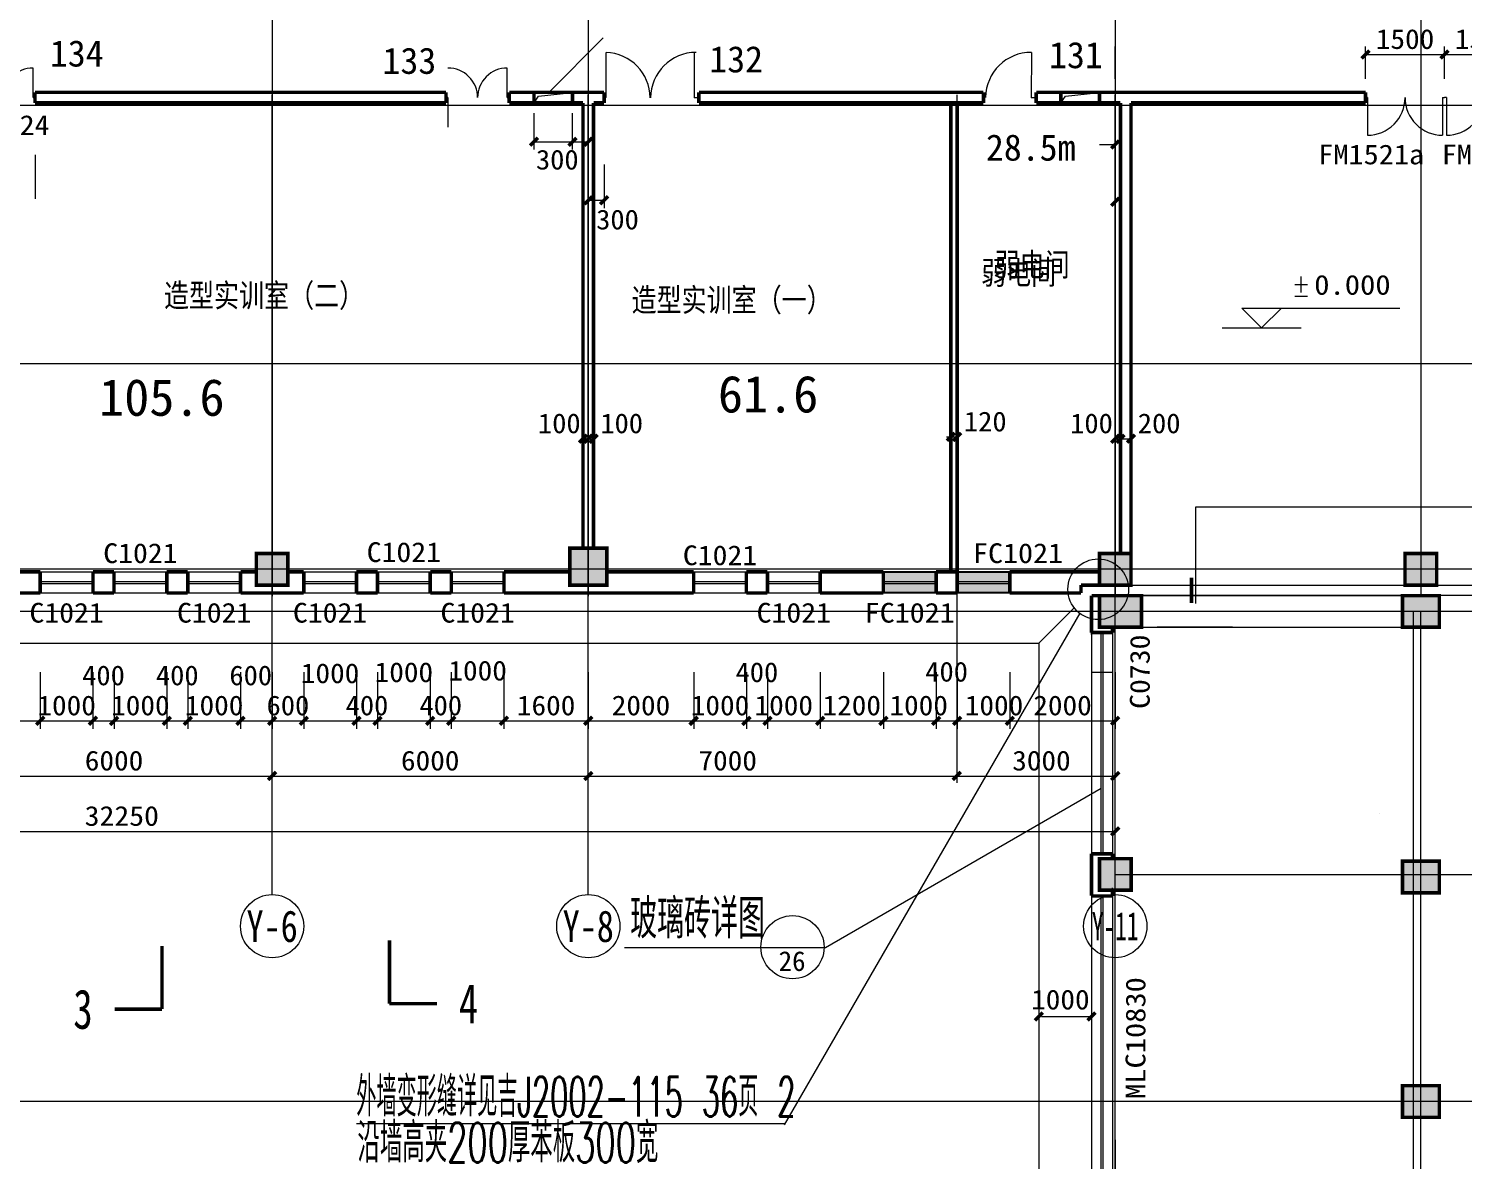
# Model space of a CAD drawing. Extents: x -307567 to 704339, y -10277 to 165507.
# Drawn here: x -245587 to -218361, y 84464 to 105939 of the extents above; entities that cross this region are included whole.
import ezdxf
from ezdxf.enums import TextEntityAlignment as Align

# ---------------------------------------------------------------- set-up
doc = ezdxf.new("R2010")
doc.units = 0
doc.header["$MEASUREMENT"] = 0
doc.layers.add('ziti', color=32, linetype='CONTINUOUS', lineweight=0)
doc.layers.add('我的', color=255, linetype='CONTINUOUS', lineweight=0)
doc.layers.add('中文', color=4, linetype='CONTINUOUS')
doc.styles.add('HZ', font='txt', dxfattribs={"width": 0.7, "height": 5, "bigfont": 'STF:宋体'})
doc.styles.get("Standard").update_dxf_attribs({"font": 'txt', "height": 3})

msp = doc.modelspace()

# ---------------------------------------------------------------- hatches: boundary and pattern name
at = {"layer": '中文'}
h = msp.add_hatch(color=0, dxfattribs=at)
h.paths.add_polyline_path([(-228367.28588, 95630.18661), (-229367.27935, 95630.18661), (-229367.27935, 95448.93141), (-228367.28588, 95448.93141)])
h.paths.add_polyline_path([(-228367.28588, 95448.93141), (-229367.27935, 95448.93141), (-229367.27935, 95411.4316), (-228367.28588, 95411.4316)])
h.paths.add_polyline_path([(-228367.28588, 95411.4316), (-229367.27935, 95411.4316), (-229367.27935, 95230.19471), (-228367.28588, 95230.19471)])
h = msp.add_hatch(color=0, dxfattribs=at)
h.paths.add_polyline_path([(-226967.29135, 95630.18661), (-227967.2894, 95630.18661), (-227967.2894, 95448.93141), (-226967.29135, 95448.93141)])
h.paths.add_polyline_path([(-226967.29135, 95448.93141), (-227967.2894, 95448.93141), (-227967.2894, 95411.4316), (-226967.29135, 95411.4316)])
h.paths.add_polyline_path([(-226967.29135, 95411.4316), (-227967.2894, 95411.4316), (-227967.2894, 95230.19471), (-226967.29135, 95230.19471)])

# ---------------------------------------------------------------- linework, layer by layer
at = {"layer": '中文', "color": 0}
for points in [[(-229367.27935, 95630.18661), (-228367.28588, 95630.18661), (-228367.28588, 95230.19471), (-229367.27935, 95230.19471)], [(-227967.2894, 95630.18661), (-226967.29135, 95630.18661), (-226967.29135, 95230.19471), (-227967.2894, 95230.19471)]]:
    msp.add_lwpolyline(points, close=True, dxfattribs=at)
at = {"layer": '我的', "color": 0}
for p, q in [((-240967.22288, 148240.4918), (-240967.22288, 95170.08149)), ((-234967.25288, 148240.4918), (-234967.25288, 95170.08149)), ((-224967.3044, 148240.4918), (-224967.3044, 95170.08149)), ((-219167.33493, 148240.4918), (-219167.33493, 95170.08149)), ((-235717.24913, 104730.14416), (-234684.88277, 105762.5151)), ((-234629.75456, 104630.15077), (-234629.75456, 105489.01183)), ((-232957.91844, 105489.01183), (-232957.91844, 104626.51614)), ((-226557.12728, 105489.36849), (-226563.97598, 104626.89999)), ((-224967.3044, 104985.28205), (-224967.3044, 105599.59782)), ((-220217.32968, 104985.28205), (-220217.32968, 105599.59782)), ((-220217.32968, 105449.59857), (-218717.33718, 105449.59857)), ((-218717.33718, 104985.28205), (-218717.33718, 105599.59782)), ((-218717.33718, 104985.28205), (-218717.33718, 105599.59782)), ((-218717.33718, 105449.59857), (-217217.3401, 105449.59857)), ((-245504.70477, 104630.15077), (-245504.70477, 105192.64795)), ((-236504.74519, 104630.15077), (-236504.74519, 105192.64795)), ((-245504.70477, 104630.15077), (-245467.20495, 104630.15077)), ((-240967.22288, 91629.40705), (-240967.22288, 104684.99058)), ((-237629.73956, 104630.15077), (-237667.23938, 104630.15077)), ((-237629.73956, 104630.15077), (-237629.73956, 104067.65358)), ((-236504.74519, 104630.15077), (-236467.24538, 104630.15077)), ((-235997.24803, 104530.14821), (-235908.89551, 104655.39173)), ((-235908.89551, 104655.39173), (-235267.25138, 104730.14416)), ((-235908.89551, 104655.39173), (-235908.89551, 104655.39173)), ((-234967.25288, 91629.40705), (-234967.25288, 104684.99058)), ((-234629.75456, 104630.15077), (-234667.25438, 104630.15077)), ((-232957.91844, 104630.15077), (-232861.26212, 104630.15077)), ((-232904.76319, 104630.15077), (-232867.26338, 104630.15077)), ((-227967.2894, 91629.40705), (-227967.2894, 104684.99058)), ((-226563.94864, 104630.15077), (-226467.2969, 104630.15077)), ((-225997.29956, 104530.14821), (-225908.61287, 104657.36926)), ((-225908.61287, 104657.36926), (-225267.3029, 104730.14416)), ((-224967.3044, 91629.40705), (-224967.3044, 104684.99058)), ((-220179.82986, 104630.15077), (-220217.32968, 104630.15077)), ((-220179.82986, 104630.15077), (-220179.82986, 103917.65433)), ((-218754.83699, 104630.15077), (-218717.33718, 104630.15077)), ((-218754.83699, 104630.15077), (-218754.83699, 103917.65433)), ((-218679.83736, 104630.15077), (-218717.33718, 104630.15077)), ((-218679.83736, 104630.15077), (-218679.83736, 103917.65433)), ((-189560.05651, 104480.15152), (-263450.38835, 104480.14236)), ((-235997.24803, 103643.66583), (-235997.24803, 104335.95668)), ((-235267.25138, 103643.66583), (-235267.25138, 104335.95668)), ((-234967.25288, 103643.66583), (-234967.25288, 104335.95668)), ((-224967.3044, 103590.80355), (-224967.3044, 104332.13895)), ((-235997.24803, 103793.66508), (-235267.25138, 103793.66508)), ((-235267.25138, 103793.66508), (-234967.25288, 103793.66508)), ((-225267.3029, 103740.8028), (-224967.3044, 103740.8028)), ((-245467.20495, 103542.77522), (-245467.20495, 102711.53548)), ((-234967.25288, 103364.48632), (-234967.25288, 102533.24658)), ((-234667.25438, 103364.48632), (-234667.25438, 102533.24658)), ((-224967.3044, 103335.81214), (-224967.3044, 102504.5724)), ((-234967.25288, 102683.24583), (-234667.25438, 102683.24583)), ((-221559.34872, 101085.3107), (-221319.34901, 101085.3107)), ((-221439.34658, 100935.31145), (-221439.34658, 101235.30995)), ((-221559.34872, 100860.31183), (-221319.34901, 100860.31183)), ((-222189.34283, 100260.31483), (-222564.34095, 100635.31295)), ((-222564.34095, 100635.31295), (-219564.35595, 100635.31295)), ((-221814.3447, 100635.31295), (-222189.34283, 100260.31483)), ((-222939.33908, 100260.31483), (-221439.34658, 100260.31483)), ((-240967.22288, 92806.87919), (-240967.22288, 99710.47932)), ((-234967.25288, 92806.87919), (-234967.25288, 99710.47932)), ((-224967.3044, 92806.87919), (-224967.3044, 99710.47932)), ((-189560.05651, 99580.17296), (-263450.38835, 99580.16381)), ((-189560.05651, 99580.17296), (-263450.38835, 99580.16381)), ((-224967.3044, 13462.38227), (-224967.3044, 99323.43291)), ((-227967.2894, 98592.49785), (-227967.2894, 97691.62345)), ((-235067.25085, 98307.20264), (-235067.25085, 97497.82559)), ((-234967.25288, 98307.20264), (-234967.25288, 97497.82559)), ((-234867.2549, 98307.20264), (-234867.2549, 97497.82559)), ((-224967.3044, 98307.20264), (-224967.3044, 97645.49941)), ((-224867.30185, 98307.20264), (-224867.30185, 97645.49941)), ((-224667.3059, 98307.20264), (-224667.3059, 97645.49941)), ((-235067.25085, 98157.20339), (-234967.25288, 98157.20339)), ((-234967.25288, 98157.20339), (-234867.2549, 98157.20339)), ((-228167.28535, 98192.12143), (-227967.2894, 98192.12143)), ((-228087.28697, 98169.1235), (-228087.28697, 96931.40081)), ((-227967.2894, 98169.1235), (-227967.2894, 96931.40081)), ((-224967.3044, 98157.20339), (-224867.30185, 98157.20339)), ((-224867.30185, 98157.20339), (-224667.3059, 98157.20339)), ((-223436.69224, 95032.74392), (-223436.69224, 96863.73452)), ((-223436.69224, 96863.73452), (-216510.95935, 96863.73452)), ((-189560.05651, 95680.19246), (-263450.38835, 95680.17415)), ((-189560.05651, 95680.19246), (-263450.38835, 95680.17415)), ((-245367.2024, 95630.18661), (-244367.20435, 95630.18661)), ((-243967.20788, 95630.18661), (-242967.2144, 95630.18661)), ((-242567.21335, 95630.18661), (-241567.21988, 95630.18661)), ((-240367.22588, 95630.18661), (-239367.2324, 95630.18661)), ((-238967.23135, 95630.18661), (-237967.23788, 95630.18661)), ((-237567.2414, 95630.18661), (-236567.24335, 95630.18661)), ((-232967.26135, 95630.18661), (-231967.26788, 95630.18661)), ((-231567.2714, 95630.18661), (-230567.27335, 95630.18661)), ((-229367.27935, 95630.18661), (-228367.28588, 95630.18661)), ((-227967.2894, 95630.18661), (-226967.29135, 95630.18661)), ((-245367.2024, 95448.93141), (-244367.20435, 95448.93141)), ((-245367.2024, 95411.4316), (-244367.20435, 95411.4316)), ((-243967.20788, 95448.93141), (-242967.2144, 95448.93141)), ((-243967.20788, 95411.4316), (-242967.2144, 95411.4316)), ((-242567.21335, 95448.93141), (-241567.21988, 95448.93141)), ((-242567.21335, 95411.4316), (-241567.21988, 95411.4316)), ((-240367.22588, 95448.93141), (-239367.2324, 95448.93141)), ((-240367.22588, 95411.4316), (-239367.2324, 95411.4316)), ((-238967.23135, 95448.93141), (-237967.23788, 95448.93141)), ((-238967.23135, 95411.4316), (-237967.23788, 95411.4316)), ((-237567.2414, 95448.93141), (-236567.24335, 95448.93141)), ((-237567.2414, 95411.4316), (-236567.24335, 95411.4316)), ((-232967.26135, 95448.93141), (-231967.26788, 95448.93141)), ((-232967.26135, 95411.4316), (-231967.26788, 95411.4316)), ((-231567.2714, 95448.93141), (-230567.27335, 95448.93141)), ((-231567.2714, 95411.4316), (-230567.27335, 95411.4316)), ((-229367.27935, 95448.93141), (-228367.28588, 95448.93141)), ((-229367.27935, 95411.4316), (-228367.28588, 95411.4316)), ((-227967.2894, 95448.93141), (-226967.29135, 95448.93141)), ((-227967.2894, 95411.4316), (-226967.29135, 95411.4316)), ((-224673.3804, 95378.27137), (-219523.4092, 95378.27137)), ((-224667.3059, 95380.19396), (-206717.3926, 95380.19396)), ((-245367.2024, 95230.19471), (-244367.20435, 95230.19471)), ((-243967.20788, 95230.19471), (-242967.2144, 95230.19471)), ((-242567.21335, 95230.19471), (-241567.21988, 95230.19471)), ((-240367.22588, 95230.19471), (-239367.2324, 95230.19471)), ((-238967.23135, 95230.19471), (-237967.23788, 95230.19471)), ((-237567.2414, 95230.19471), (-236567.24335, 95230.19471)), ((-232967.26135, 95230.19471), (-231967.26788, 95230.19471)), ((-231567.2714, 95230.19471), (-230567.27335, 95230.19471)), ((-229367.27935, 95230.19471), (-228367.28588, 95230.19471)), ((-227967.2894, 95230.19471), (-226967.29135, 95230.19471)), ((-206867.39185, 95180.18886), (-224867.30185, 95180.18886)), ((-224667.3059, 95181.03114), (-219517.33013, 95181.03114)), ((-189560.05651, 94880.19036), (-263450.38835, 94880.1812)), ((-189560.05651, 94880.19036), (-263450.38835, 94880.1812)), ((-225641.71509, 94844.79625), (-231247.18633, 85135.83753)), ((-226417.29563, 94280.19336), (-225746.8583, 94950.63068)), ((-222741.42137, 94880.19036), (-224170.08091, 94880.19036)), ((-219314.9172, 94880.19036), (-219314.9172, 68630.32161)), ((-219167.33493, 13462.38227), (-219167.33493, 94880.19036)), ((-225418.63424, 94480.19846), (-225418.63424, 78628.32002)), ((-225417.30215, 94442.69865), (-225417.30215, 94480.19846)), ((-225234.21591, 90280.21946), (-225234.21591, 94480.19846)), ((-225196.7161, 90280.21946), (-225196.7161, 94480.19846)), ((-225018.63776, 94603.24472), (-225018.63776, 90188.73127)), ((-224667.3059, 94580.19186), (-219517.33013, 94580.19186)), ((-222741.42137, 94580.19186), (-224170.08091, 94580.19186)), ((-258167.13993, 94280.19336), (-226417.29563, 94280.19336)), ((-226417.29563, 94280.19336), (-226417.29563, 78980.26986)), ((-245367.2024, 93727.53804), (-245367.2024, 92654.17)), ((-244367.20435, 93727.53804), (-244367.20435, 92654.17)), ((-243967.20788, 93727.53804), (-243967.20788, 92654.17)), ((-242967.2144, 93727.53804), (-242967.2144, 92654.17)), ((-242567.21335, 93727.53804), (-242567.21335, 92654.17)), ((-241567.21988, 93727.53804), (-241567.21988, 92654.17)), ((-240967.22288, 93727.53804), (-240967.22288, 92654.17)), ((-240367.22588, 93727.53804), (-240367.22588, 92654.17)), ((-239367.2324, 93727.53804), (-239367.2324, 92654.17)), ((-238967.23135, 93727.53804), (-238967.23135, 92654.17)), ((-237967.23788, 93727.53804), (-237967.23788, 92654.17)), ((-237567.2414, 93727.53804), (-237567.2414, 92654.17)), ((-236567.24335, 93727.53804), (-236567.24335, 92654.17)), ((-234967.25288, 93727.53804), (-234967.25288, 92654.17)), ((-234967.25288, 93727.53804), (-234967.25288, 92654.17)), ((-232967.26135, 93727.53804), (-232967.26135, 92654.17)), ((-232967.26135, 93727.53804), (-232967.26135, 92654.17)), ((-231967.26788, 93727.53804), (-231967.26788, 92654.17)), ((-231967.26788, 93727.53804), (-231967.26788, 92654.17)), ((-231567.2714, 93727.53804), (-231567.2714, 92654.17)), ((-231567.2714, 93727.53804), (-231567.2714, 92654.17)), ((-230567.27335, 93727.53804), (-230567.27335, 92654.17)), ((-230567.27335, 93727.53804), (-230567.27335, 92654.17)), ((-229367.27935, 93727.53804), (-229367.27935, 92654.17)), ((-229367.27935, 93727.53804), (-229367.27935, 92654.17)), ((-228367.28588, 93727.53804), (-228367.28588, 92654.17)), ((-228367.28588, 93727.53804), (-228367.28588, 92654.17)), ((-227967.2894, 93727.53804), (-227967.2894, 92654.17)), ((-227967.2894, 93727.53804), (-227967.2894, 92654.17)), ((-226967.29135, 93727.53804), (-226967.29135, 92654.17)), ((-226967.29135, 93727.53804), (-226967.29135, 92654.17)), ((-225417.30215, 93730.31208), (-225017.3011, 93730.31208)), ((-224967.3044, 93727.53804), (-224967.3044, 92654.17)), ((-224967.3044, 93727.53804), (-224967.3044, 92654.17)), ((-246967.19745, 92804.16925), (-245367.2024, 92804.16925)), ((-245367.2024, 92804.16925), (-244367.20435, 92804.16925)), ((-244367.20435, 92804.16925), (-243967.20788, 92804.16925)), ((-243967.20788, 92804.16925), (-242967.2144, 92804.16925)), ((-242967.2144, 92804.16925), (-242567.21335, 92804.16925)), ((-242567.21335, 92804.16925), (-241567.21988, 92804.16925)), ((-241567.21988, 92804.16925), (-240967.22288, 92804.16925)), ((-240967.22288, 89506.89112), (-240967.22288, 92806.87919)), ((-240967.22288, 92804.16925), (-240367.22588, 92804.16925)), ((-240367.22588, 92804.16925), (-239367.2324, 92804.16925)), ((-239367.2324, 92804.16925), (-238967.23135, 92804.16925)), ((-238967.23135, 92804.16925), (-237967.23788, 92804.16925)), ((-237967.23788, 92804.16925), (-237567.2414, 92804.16925)), ((-237567.2414, 92804.16925), (-236567.24335, 92804.16925)), ((-236567.24335, 92804.16925), (-234967.25288, 92804.16925)), ((-234967.25288, 89506.89112), (-234967.25288, 92806.87919)), ((-234967.25288, 92804.16925), (-232967.26135, 92804.16925)), ((-234967.25288, 92804.16925), (-232967.26135, 92804.16925)), ((-232967.26135, 92804.16925), (-231967.26788, 92804.16925)), ((-232967.26135, 92804.16925), (-231967.26788, 92804.16925)), ((-231967.26788, 92804.16925), (-231567.2714, 92804.16925)), ((-231967.26788, 92804.16925), (-231567.2714, 92804.16925)), ((-231567.2714, 92804.16925), (-230567.27335, 92804.16925)), ((-231567.2714, 92804.16925), (-230567.27335, 92804.16925)), ((-230567.27335, 92804.16925), (-229367.27935, 92804.16925)), ((-230567.27335, 92804.16925), (-229367.27935, 92804.16925)), ((-229367.27935, 92804.16925), (-228367.28588, 92804.16925)), ((-229367.27935, 92804.16925), (-228367.28588, 92804.16925)), ((-228367.28588, 92804.16925), (-227967.2894, 92804.16925)), ((-228367.28588, 92804.16925), (-227967.2894, 92804.16925)), ((-227967.2894, 92804.16925), (-226967.29135, 92804.16925)), ((-227967.2894, 92804.16925), (-226967.29135, 92804.16925)), ((-226967.29135, 92804.16925), (-224967.3044, 92804.16925)), ((-226967.29135, 92804.16925), (-224967.3044, 92804.16925)), ((-224967.3044, 89506.89112), (-224967.3044, 92806.87919)), ((-246967.19745, 91756.88444), (-240967.22288, 91756.88444)), ((-240967.22288, 91756.88444), (-234967.25288, 91756.88444)), ((-234967.25288, 91756.88444), (-224967.3044, 91756.88444)), ((-225234.21591, 91517.10903), (-230463.24708, 88498.12693)), ((-224967.3044, 88329.42813), (-224967.3044, 91629.40705)), ((-219952.29957, 91054.42214), (-219952.29957, 91054.42214)), ((-257217.14315, 90706.88969), (-224967.3044, 90706.88969)), ((-189560.05651, 89880.20926), (-224967.3044, 89880.20926)), ((-189560.05651, 89880.20926), (-224967.3044, 89880.20926)), ((-225018.63776, 89504.68471), (-225018.63776, 89632.28569)), ((-225018.63776, 89588.73427), (-225018.63776, 78628.32002)), ((-225235.54799, 78628.32002), (-225235.54799, 89480.21736)), ((-225217.30163, 89442.71755), (-225217.30163, 89480.21736)), ((-225198.04818, 78628.32002), (-225198.04818, 89480.21736)), ((-230463.24708, 88498.12693), (-234278.23044, 88498.12693)), ((-226417.29563, 87344.46296), (-226417.29563, 86454.52906)), ((-226367.29435, 87194.46371), (-225417.30215, 87194.46371)), ((-225417.30215, 87344.46296), (-225417.30215, 86454.52906)), ((-189560.05651, 85580.23686), (-263450.38835, 85580.24144)), ((-189560.05651, 85580.23686), (-263450.38835, 85580.24144)), ((-238571.7072, 85156.44137), (-239367.69932, 85156.44137)), ((-231235.28911, 85156.44137), (-238571.7072, 85156.44137)), ((-224967.3044, 84849.68631), (-224967.3044, 81549.70281))]:
    msp.add_line(p, q, dxfattribs=at)
at = {"layer": '我的', "color": 0, "const_width": 67.49966}
for points in [[(-220292.3293, 105374.59895), (-220142.33005, 105524.5982)], [(-218792.3368, 105374.59895), (-218642.33755, 105524.5982)], [(-218792.3368, 105374.59895), (-218642.33755, 105524.5982)], [(-240967.22288, 104730.14416), (-245467.20495, 104730.14416)], [(-245467.20495, 104530.14821), (-245467.20495, 104730.14416)], [(-240967.22288, 104530.14821), (-245467.20495, 104530.14821)], [(-240967.22288, 104730.14416), (-237667.23938, 104730.14416)], [(-240967.22288, 104530.14821), (-237667.23938, 104530.14821)], [(-237667.23938, 104530.14821), (-237667.23938, 104730.14416)], [(-234967.25288, 104730.14416), (-236467.24538, 104730.14416)], [(-236467.24538, 104530.14821), (-236467.24538, 104730.14416)], [(-235067.25085, 104530.14821), (-236467.24538, 104530.14821)], [(-235997.24803, 104730.14416), (-235997.24803, 104530.14821)], [(-235267.25138, 104730.14416), (-235267.25138, 104530.14821)], [(-235067.25085, 99580.17296), (-235067.25085, 104530.14821)], [(-234967.25288, 104730.14416), (-234667.25438, 104730.14416)], [(-234867.2549, 99580.17296), (-234867.2549, 104530.14821)], [(-234867.2549, 104530.14821), (-234667.25438, 104530.14821)], [(-234667.25438, 104530.14821), (-234667.25438, 104730.14416)], [(-232867.26338, 104730.14416), (-227467.29038, 104730.14416)], [(-232867.26338, 104530.14821), (-232867.26338, 104730.14416)], [(-232867.26338, 104530.14821), (-229967.27635, 104530.14821)], [(-229967.27635, 104530.14821), (-227967.2894, 104530.14821)], [(-228167.28535, 104530.14821), (-227467.29038, 104530.14821)], [(-228087.28697, 99580.17296), (-228087.28697, 104530.14821)], [(-227967.2894, 99580.17296), (-227967.2894, 104530.14821)], [(-227467.29038, 104530.14821), (-227467.29038, 104730.14416)], [(-224967.3044, 104730.14416), (-226467.2969, 104730.14416)], [(-226467.2969, 104530.14821), (-226467.2969, 104730.14416)], [(-224867.30185, 104530.14821), (-226467.2969, 104530.14821)], [(-225997.29956, 104730.14416), (-225997.29956, 104730.14416)], [(-225997.29956, 104730.14416), (-225997.29956, 104530.14821)], [(-225267.3029, 104730.14416), (-225267.3029, 104730.14416)], [(-225267.3029, 104730.14416), (-225267.3029, 104530.14821)], [(-224967.3044, 104730.14416), (-220217.32968, 104730.14416)], [(-224867.30185, 99580.17296), (-224867.30185, 104530.14821)], [(-224667.3059, 99580.17296), (-224667.3059, 104530.14821)], [(-224667.3059, 104530.14821), (-220217.32968, 104530.14821)], [(-220217.32968, 104530.14821), (-220217.32968, 104730.14416)], [(-236072.24766, 103718.66545), (-235922.24841, 103868.6647)], [(-235342.251, 103718.66545), (-235192.25175, 103868.6647)], [(-235042.2525, 103718.66545), (-234892.25325, 103868.6647)], [(-225042.30403, 103665.80317), (-224892.30478, 103815.80242)], [(-235042.2525, 102608.2462), (-234892.25325, 102758.24545)], [(-234742.254, 102608.2462), (-234592.25475, 102758.24545)], [(-225042.30403, 102579.57203), (-224892.30478, 102729.57128)], [(-235067.25085, 96080.18436), (-235067.25085, 99580.17296)], [(-234867.2549, 96080.18436), (-234867.2549, 99580.17296)], [(-228087.28697, 95630.18661), (-228087.28697, 99580.17296)], [(-227967.2894, 95630.18661), (-227967.2894, 99580.17296)], [(-224867.30185, 95980.19096), (-224867.30185, 99580.17296)], [(-224667.3059, 95980.19096), (-224667.3059, 99580.17296)], [(-228162.2866, 98117.12181), (-228012.28735, 98267.12106)], [(-228042.28903, 98117.12181), (-227892.28978, 98267.12106)], [(-235142.25048, 98082.20377), (-234992.25123, 98232.20302)], [(-235042.2525, 98082.20377), (-234892.25325, 98232.20302)], [(-234942.25453, 98082.20377), (-234792.25528, 98232.20302)], [(-225042.30403, 98082.20377), (-224892.30478, 98232.20302)], [(-224942.30147, 98082.20377), (-224792.30222, 98232.20302)], [(-224742.30553, 98082.20377), (-224592.30628, 98232.20302)], [(-235317.25265, 96080.18436), (-235317.25265, 95380.19396), (-234617.2531, 95380.19396), (-234617.2531, 96080.18436), (-235317.25265, 96080.18436), (-235317.25265, 95380.19396)], [(-241267.22138, 95980.19096), (-241267.22138, 95380.19396), (-240667.22438, 95380.19396), (-240667.22438, 95980.19096), (-241267.22138, 95980.19096), (-241267.22138, 95380.19396)], [(-225267.3029, 95980.19096), (-225267.3029, 95380.19396), (-224667.3059, 95380.19396), (-224667.3059, 95980.19096), (-225267.3029, 95980.19096), (-225267.3029, 95380.19396)], [(-219467.33343, 95980.19096), (-219467.33343, 95380.19396), (-218867.33643, 95380.19396), (-218867.33643, 95980.19096), (-219467.33343, 95980.19096), (-219467.33343, 95380.19396)], [(-246667.19895, 95630.18661), (-245367.2024, 95630.18661)], [(-245367.2024, 95230.19471), (-245367.2024, 95630.18661)], [(-244367.20435, 95630.18661), (-243967.20788, 95630.18661)], [(-244367.20435, 95230.19471), (-244367.20435, 95630.18661)], [(-243967.20788, 95230.19471), (-243967.20788, 95630.18661)], [(-242967.2144, 95630.18661), (-242567.21335, 95630.18661)], [(-242967.2144, 95230.19471), (-242967.2144, 95630.18661)], [(-242567.21335, 95230.19471), (-242567.21335, 95630.18661)], [(-241267.22138, 95630.18661), (-241567.21988, 95630.18661)], [(-241567.21988, 95230.19471), (-241567.21988, 95630.18661)], [(-240667.22438, 95630.18661), (-240367.22588, 95630.18661)], [(-240367.22588, 95230.19471), (-240367.22588, 95630.18661)], [(-239367.2324, 95630.18661), (-238967.23135, 95630.18661)], [(-239367.2324, 95230.19471), (-239367.2324, 95630.18661)], [(-238967.23135, 95230.19471), (-238967.23135, 95630.18661)], [(-237967.23788, 95630.18661), (-237567.2414, 95630.18661)], [(-237967.23788, 95230.19471), (-237967.23788, 95630.18661)], [(-237567.2414, 95230.19471), (-237567.2414, 95630.18661)], [(-235317.25265, 95630.18661), (-236567.24335, 95630.18661)], [(-236567.24335, 95230.19471), (-236567.24335, 95630.18661)], [(-234617.2531, 95630.18661), (-232967.26135, 95630.18661)], [(-232967.26135, 95230.19471), (-232967.26135, 95630.18661)], [(-231967.26788, 95630.18661), (-231567.2714, 95630.18661)], [(-231967.26788, 95230.19471), (-231967.26788, 95630.18661)], [(-231567.2714, 95230.19471), (-231567.2714, 95630.18661)], [(-230567.27335, 95230.19471), (-230567.27335, 95630.18661)], [(-230567.27335, 95630.18661), (-229967.27635, 95630.18661)], [(-229967.27635, 95630.18661), (-229367.27935, 95630.18661)], [(-229367.27935, 95230.19471), (-229367.27935, 95630.18661)], [(-228367.28588, 95230.19471), (-228367.28588, 95630.18661)], [(-228367.28588, 95630.18661), (-227967.2894, 95630.18661)], [(-227967.2894, 95230.19471), (-227967.2894, 95630.18661)], [(-225267.3029, 95630.18661), (-226967.29135, 95630.18661)], [(-226967.29135, 95230.19471), (-226967.29135, 95630.18661)], [(-224667.3059, 95380.19396), (-225617.2981, 95378.54602)], [(-225617.2981, 95378.52771), (-225617.2981, 95230.19471)], [(-223520.45342, 95523.3451), (-223520.45342, 95038.34692)], [(-246967.19745, 95230.19471), (-245367.2024, 95230.19471)], [(-244367.20435, 95230.19471), (-243967.20788, 95230.19471)], [(-242967.2144, 95230.19471), (-242567.21335, 95230.19471)], [(-240967.22288, 95230.19471), (-241567.21988, 95230.19471)], [(-240967.22288, 95230.19471), (-240367.22588, 95230.19471)], [(-239367.2324, 95230.19471), (-238967.23135, 95230.19471)], [(-237967.23788, 95230.19471), (-237567.2414, 95230.19471)], [(-234967.25288, 95230.19471), (-236567.24335, 95230.19471)], [(-234967.25288, 95230.19471), (-232967.26135, 95230.19471)], [(-231967.26788, 95230.19471), (-231567.2714, 95230.19471)], [(-230567.27335, 95230.19471), (-229367.27935, 95230.19471)], [(-228367.28588, 95230.19471), (-227967.2894, 95230.19471)], [(-225617.2981, 95230.19471), (-226967.29135, 95230.19471)], [(-224667.3059, 95180.18886), (-225417.30215, 95179.13601)], [(-225417.30215, 95178.8522), (-225417.30215, 94480.19846)], [(-225267.3029, 95180.18886), (-225267.3029, 94580.19186), (-224467.30538, 94580.19186), (-224467.30538, 95180.18886), (-225267.3029, 95180.18886), (-225267.3029, 94580.19186)], [(-219517.33013, 95180.18886), (-219517.33013, 94580.19186), (-218817.33515, 94580.19186), (-218817.33515, 95180.18886), (-219517.33013, 95180.18886), (-219517.33013, 94580.19186)], [(-225018.63776, 94480.19846), (-225417.30215, 94480.19846)], [(-225018.63776, 94480.19846), (-225018.63776, 94603.24472)], [(-245442.20203, 92729.16962), (-245292.20278, 92879.16887)], [(-244442.20398, 92729.16962), (-244292.20473, 92879.16887)], [(-244042.2075, 92729.16962), (-243892.20825, 92879.16887)], [(-243042.21403, 92729.16962), (-242892.21478, 92879.16887)], [(-242642.21298, 92729.16962), (-242492.21373, 92879.16887)], [(-241642.2195, 92729.16962), (-241492.22025, 92879.16887)], [(-241042.2225, 92729.16962), (-240892.22325, 92879.16887)], [(-240442.2255, 92729.16962), (-240292.22625, 92879.16887)], [(-239442.23203, 92729.16962), (-239292.23278, 92879.16887)], [(-239042.23098, 92729.16962), (-238892.23173, 92879.16887)], [(-238042.2375, 92729.16962), (-237892.23825, 92879.16887)], [(-237642.24103, 92729.16962), (-237492.24178, 92879.16887)], [(-236642.24298, 92729.16962), (-236492.24373, 92879.16887)], [(-235042.2525, 92729.16962), (-234892.25325, 92879.16887)], [(-235042.2525, 92729.16962), (-234892.25325, 92879.16887)], [(-233042.26098, 92729.16962), (-232892.26173, 92879.16887)], [(-233042.26098, 92729.16962), (-232892.26173, 92879.16887)], [(-232042.2675, 92729.16962), (-231892.26825, 92879.16887)], [(-232042.2675, 92729.16962), (-231892.26825, 92879.16887)], [(-231642.27103, 92729.16962), (-231492.27178, 92879.16887)], [(-231642.27103, 92729.16962), (-231492.27178, 92879.16887)], [(-230642.27298, 92729.16962), (-230492.27373, 92879.16887)], [(-230642.27298, 92729.16962), (-230492.27373, 92879.16887)], [(-229442.27897, 92729.16962), (-229292.27972, 92879.16887)], [(-229442.27897, 92729.16962), (-229292.27972, 92879.16887)], [(-228442.2855, 92729.16962), (-228292.28625, 92879.16887)], [(-228442.2855, 92729.16962), (-228292.28625, 92879.16887)], [(-228042.28903, 92729.16962), (-227892.28978, 92879.16887)], [(-228042.28903, 92729.16962), (-227892.28978, 92879.16887)], [(-227042.29097, 92729.16962), (-226892.29172, 92879.16887)], [(-227042.29097, 92729.16962), (-226892.29172, 92879.16887)], [(-225042.30403, 92729.16962), (-224892.30478, 92879.16887)], [(-225042.30403, 92729.16962), (-224892.30478, 92879.16887)], [(-241042.2225, 91681.88482), (-240892.22325, 91831.88407)], [(-235042.2525, 91681.88482), (-234892.25325, 91831.88407)], [(-228049.2882, 91681.88482), (-227899.28895, 91831.88407)], [(-225042.30403, 91681.88482), (-224892.30478, 91831.88407)], [(-225042.30403, 90631.89007), (-224892.30478, 90781.88932)], [(-225417.30215, 89880.20926), (-225418.63424, 90280.21946)], [(-225018.63776, 90280.21946), (-225418.63424, 90280.21946)], [(-225266.08068, 90188.73127), (-225266.08068, 89588.73427), (-224666.08826, 89588.73427), (-224666.08826, 90188.73127), (-225266.08068, 90188.73127), (-225266.08068, 89588.73427)], [(-225018.63776, 90280.21946), (-225018.63776, 90188.73127)], [(-219517.33013, 90139.22896), (-219517.33013, 89539.21822), (-218817.33515, 89539.21822), (-218817.33515, 90139.22896), (-219517.33013, 90139.22896), (-219517.33013, 89539.21822)], [(-225417.30215, 89880.20926), (-225417.30215, 89487.21653)], [(-225018.63776, 89588.73427), (-225018.63776, 89480.21736)], [(-225018.63776, 89480.21736), (-225418.63424, 89480.21736)], [(-243056.33139, 87333.33936), (-243056.33139, 88533.33336)], [(-238739.89331, 87436.07933), (-238739.89331, 88636.07333)], [(-238739.89331, 87436.07933), (-237839.89781, 87436.07933)], [(-243056.33139, 87333.33936), (-243956.32689, 87333.33936)], [(-226492.29525, 87119.46409), (-226342.296, 87269.46334)], [(-225492.30178, 87119.46409), (-225342.30253, 87269.46334)], [(-219517.33013, 85880.23536), (-219517.33013, 85280.23836), (-218817.33515, 85280.23836), (-218817.33515, 85880.23536), (-219517.33013, 85880.23536), (-219517.33013, 85280.23836)]]:
    msp.add_lwpolyline(points, dxfattribs=at)
at = {"layer": '我的', "color": 0}
for centre, radius in [((-225289.30291, 95300.08572), 575.73382), ((-240967.22288, 88906.89412), 599.997), ((-234967.25288, 88906.89412), 599.997), ((-224967.3044, 88906.89412), 599.997), ((-231091.67564, 88507.89556), 599.997)]:
    msp.add_circle(centre, radius, dxfattribs=at)
for centre, radius, start, end in [((-234657.31638, 104626.53445), 862.49605, 0, 88.168978284), ((-232920.90843, 104626.53445), 862.49605, 90.000602838, 179.999994991), ((-226563.96668, 104626.91823), 862.49605, 89.545545824, 179.545029529), ((-245504.70477, 104630.15077), 562.49719, 89.999992487, 179.999994991), ((-237629.73956, 104630.15077), 562.49719, 0, 90.000002504), ((-236504.74519, 104630.15077), 562.49719, 89.999992487, 179.999994991), ((-220179.82986, 104630.15077), 712.49644, 269.999997496, 0), ((-218754.83699, 104630.15077), 712.49644, 180.000005009, 270.000007513), ((-218679.83736, 104630.15077), 712.49644, 269.999997496, 0)]:
    msp.add_arc(centre, radius, start, end, dxfattribs=at)
for points in [[(-241267.22138, 95980.19096), (-240667.22438, 95980.19096), (-241267.22138, 95380.19396), (-240667.22438, 95380.19396)], [(-235317.25265, 96080.18436), (-234617.2531, 96080.18436), (-235317.25265, 95380.19396), (-234617.2531, 95380.19396)], [(-225267.3029, 95980.19096), (-224667.3059, 95980.19096), (-225267.3029, 95380.19396), (-224667.3059, 95380.19396)], [(-219467.33343, 95980.19096), (-218867.33643, 95980.19096), (-219467.33343, 95380.19396), (-218867.33643, 95380.19396)], [(-225267.3029, 95180.18886), (-224467.30538, 95180.18886), (-225267.3029, 94580.19186), (-224467.30538, 94580.19186)], [(-219517.33013, 95180.18886), (-218817.33515, 95180.18886), (-219517.33013, 94580.19186), (-218817.33515, 94580.19186)], [(-225266.08068, 90188.73127), (-224666.08826, 90188.73127), (-225266.08068, 89588.73427), (-224666.08826, 89588.73427)], [(-219517.33013, 90139.21065), (-218817.33515, 90139.21065), (-219517.33013, 89539.21822), (-218817.33515, 89539.21822)], [(-219517.33013, 85880.23536), (-218817.33515, 85880.23536), (-219517.33013, 85280.23836), (-218817.33515, 85280.23836)]]:
    msp.add_solid(points, dxfattribs=at)

# ---------------------------------------------------------------- texts
at = {"layer": 'ziti', "style": 'HZ'}
for s, width, p, p2 in [('玻璃砖详图', 0.479883, (-234172.88582, 88672.89107), (-231613.52361, 88672.89107)), ('外墙变形缝详见吉J2002-115 36页 2', 0.488342, (-239370.18954, 85296.00366), (-231035.85621, 85296.00366)), ('沿墙高夹200厚苯板300宽', 0.486594, (-239347.23738, 84422.73685), (-233637.89093, 84422.73685))]:
    msp.add_text(s, height=749.99625, dxfattribs=dict(at, width=width)).set_placement(p, p2, align=Align.FIT)
at = {"layer": '中文', "attachment_point": 1}
for s, insert, char_height, width in [('{\\fFangSong_GB2312|b1|i0|c134|p49;\\C1;134}', (-245184.63184, 105719.61151), 500, 6011.5625187), ('{\\fFangSong_GB2312|b0|i0|c134|p49;\\C1;131}', (-226223.24273, 105689.11881), 500, 6011.5625187), ('{\\fFangSong_GB2312|b0|i0|c134|p49;\\C1;133}', (-238872.74752, 105581.00004), 500, 6011.5625187), ('{\\fFangSong_GB2312|b0|i0|c134|p49;\\C1;132}', (-232671.15127, 105609.2963), 500, 6011.5625187), ('28.5m', (-227421.19784, 103934.38671), 500, 2170.1606705), ('{\\Ftxt,stf:ￋￎￌ￥|c134;弱电间}', (-227512.23239, 101539.06183), 500, 2216.3364573), ('{\\Ftxt,stf:宋体|c134;\\C0;弱电间}', (-227256.74899, 101692.51811), 500, 6011.5625187), ('{\\Ftxt,stf:宋体|c134;\\C0;造型实训室（二）}', (-243019.99307, 101108.87409), 500, 6011.5625187), ('{\\Ftxt,stf:宋体|c134;\\C0;造型实训室（一）}', (-234146.29748, 101023.61916), 500, 6011.5625187), ('105.6', (-244250.53927, 99292.41385), 700, 2273.0130596), ('61.6', (-232506.64121, 99355.48425), 700, 2462.4282622)]:
    msp.add_mtext(s, dxfattribs=dict(at, insert=insert, char_height=char_height, width=width))
at = {"layer": '我的', "color": 0}
for s, height, width, p, p2 in [('1500', 374.998125, 0.986666, (-220022.32791, 105554.59072), (-218912.33437, 105554.59072)), ('1500', 374.998125, 0.986666, (-218522.33541, 105554.59072), (-217412.34187, 105554.59072)), ('M1224', 374.998125, 0.867692, (-246602.34332, 103922.31176), (-245192.35129, 103922.31176)), ('FM1521a', 374.998125, 0.893333, (-221114.70678, 103365.00817), (-219104.71775, 103365.00817)), ('FM1521a', 374.998125, 0.893333, (-218771.58648, 103365.00817), (-216761.59744, 103365.00817)), ('300', 374.998125, 0.925713, (-235960.74156, 103266.22326), (-235150.74653, 103266.22326)), ('300', 374.998125, 0.925718, (-234818.25612, 102130.06866), (-234008.25651, 102130.06866)), ('   0.000 ', 374.998125, 0.907826, (-222060.34567, 100890.31351), (-219450.35964, 100890.31351)), ('100', 374.998125, 1.079999, (-235922.24841, 98262.19554), (-235112.25337, 98262.19554)), ('100', 374.998125, 1.080005, (-234738.25774, 98262.19554), (-233928.25813, 98262.19554)), ('120', 374.998125, 0.996928, (-227838.29224, 98297.12274), (-227028.29263, 98297.12274)), ('100', 374.998125, 1.080005, (-225822.30196, 98262.19554), (-225012.30235, 98262.19554)), ('200', 374.998125, 0.925718, (-224538.30874, 98262.19554), (-223728.30913, 98262.19554)), ('C1021', 374.998125, 0.980869, (-244172.20716, 95797.69066), (-242762.21512, 95797.69066)), ('C1021', 374.998125, 0.980872, (-239172.23521, 95817.68567), (-237762.2386, 95817.68567)), ('C1021', 374.998125, 0.980872, (-233172.26521, 95757.68231), (-231762.2686, 95757.68231)), ('FC1021', 374.998125, 0.94345, (-227666.29298, 95797.69066), (-225956.29787, 95797.69066)), ('C1021', 374.998125, 0.980869, (-245572.20168, 94667.69753), (-244162.20965, 94667.69753)), ('C1021', 374.998125, 0.980872, (-242772.21721, 94667.69753), (-241362.2206, 94667.69753)), ('C1021', 374.998125, 0.980869, (-240572.22516, 94667.69753), (-239162.23312, 94667.69753)), ('C1021', 374.998125, 0.980869, (-237772.24068, 94667.69753), (-236362.24865, 94667.69753)), ('C1021', 374.998125, 0.980869, (-231772.27068, 94667.69753), (-230362.27865, 94667.69753)), ('FC1021', 374.998125, 0.94345, (-229722.28246, 94667.69753), (-228012.28735, 94667.69753)), ('1000', 374.998125, 1.044705, (-237622.24143, 93569.16176), (-236512.2479, 93569.16176)), ('400', 374.998125, 0.925718, (-244572.20821, 93479.16587), (-243762.2086, 93479.16587)), ('400', 374.998125, 0.925713, (-243172.21368, 93479.16587), (-242362.21865, 93479.16587)), ('600', 374.998125, 0.925713, (-241778.22041, 93479.16587), (-240968.22537, 93479.16587)), ('1000', 374.998125, 1.044705, (-240422.22591, 93519.16506), (-239312.23237, 93519.16506)), ('1000', 374.998125, 1.044709, (-239022.23596, 93539.16923), (-237912.23785, 93539.16923)), ('400', 374.998125, 0.925713, (-232172.26716, 93539.16923), (-231362.27212, 93539.16923)), ('400', 374.998125, 0.925713, (-232172.26716, 93539.16923), (-231362.27212, 93539.16923)), ('400', 374.998125, 0.925713, (-228572.28516, 93549.16674), (-227762.29012, 93549.16674)), ('400', 374.998125, 0.925713, (-228572.28516, 93549.16674), (-227762.29012, 93549.16674)), ('1000', 374.998125, 1.044705, (-245422.20243, 92909.17055), (-244312.2089, 92909.17055)), ('1000', 374.998125, 1.044705, (-244022.20791, 92909.17055), (-242912.21437, 92909.17055)), ('1000', 374.998125, 1.044709, (-242622.21796, 92909.17055), (-241512.21985, 92909.17055)), ('600', 374.998125, 0.925713, (-241072.22418, 92909.17055), (-240262.22915, 92909.17055)), ('400', 374.998125, 0.925713, (-239572.23168, 92909.17055), (-238762.23665, 92909.17055)), ('400', 374.998125, 0.925713, (-238172.23716, 92909.17055), (-237362.24212, 92909.17055)), ('1600', 374.998125, 0.98667, (-236322.24946, 92909.17055), (-235212.25135, 92909.17055)), ('2000', 374.998125, 0.93474, (-234522.25846, 92909.17055), (-233412.26035, 92909.17055)), ('2000', 374.998125, 0.93474, (-234522.25846, 92909.17055), (-233412.26035, 92909.17055)), ('1000', 374.998125, 1.044709, (-233022.26596, 92909.17055), (-231912.26785, 92909.17055)), ('1000', 374.998125, 1.044709, (-233022.26596, 92909.17055), (-231912.26785, 92909.17055)), ('1000', 374.998125, 1.044705, (-231812.26987, 92909.17055), (-230702.27634, 92909.17055)), ('1000', 374.998125, 1.044705, (-231812.26987, 92909.17055), (-230702.27634, 92909.17055)), ('1200', 374.998125, 0.986666, (-230522.27541, 92909.17055), (-229412.28187, 92909.17055)), ('1200', 374.998125, 0.986666, (-230522.27541, 92909.17055), (-229412.28187, 92909.17055)), ('1000', 374.998125, 1.044705, (-229252.28054, 92909.17055), (-228142.287, 92909.17055)), ('1000', 374.998125, 1.044705, (-229252.28054, 92909.17055), (-228142.287, 92909.17055)), ('1000', 374.998125, 1.044705, (-227822.28891, 92909.17055), (-226712.29537, 92909.17055)), ('1000', 374.998125, 1.044705, (-227822.28891, 92909.17055), (-226712.29537, 92909.17055)), ('2000', 374.998125, 0.934736, (-226522.29693, 92909.17055), (-225412.3034, 92909.17055)), ('2000', 374.998125, 0.934736, (-226522.29693, 92909.17055), (-225412.3034, 92909.17055)), ('6000', 374.998125, 0.934736, (-244522.20693, 91861.87659), (-243412.2134, 91861.87659)), ('6000', 374.998125, 0.934736, (-238522.23693, 91861.87659), (-237412.2434, 91861.87659)), ('7000', 374.998125, 0.93474, (-232876.26754, 91861.87659), (-231766.26943, 91861.87659)), ('3000', 374.998125, 0.934736, (-226922.29341, 91861.87659), (-225812.29987, 91861.87659)), ('32250', 374.998125, 0.835555, (-244525.20527, 90811.88184), (-243115.21323, 90811.88184)), ('Y-6', 599.997, 0.607501, (-241453.22356, 88606.89562), (-240481.22677, 88606.89562)), ('Y-8', 599.997, 0.607501, (-235453.25356, 88606.89562), (-234481.25677, 88606.89562)), ('Y-11', 539.997321, 0.548149, (-225411.3009, 88636.89272), (-224523.30333, 88636.89272)), ('26', 374.998125, 0.815999, (-231354.15143, 88057.3897), (-230844.1549, 88057.3897)), ('3', 749.99625, 0.735004, (-244740.07388, 86958.34124), (-244372.57389, 86958.34124)), ('4', 749.99625, 0.735004, (-237423.65081, 87061.0812), (-237056.15082, 87061.0812)), ('1000', 374.998125, 1.044705, (-226563.11551, 87326.86662), (-225453.12198, 87326.86662))]:
    msp.add_text(s, height=height, dxfattribs=dict(at, width=width)).set_placement(p, p2, align=Align.FIT)
for s, width, p, p2 in [('C0730', 0.867695, (-224313.12219, 93030.72451), (-224313.12219, 94440.72112)), ('MLC10830', 0.880001, (-224394.6266, 85629.2036), (-224394.6266, 87939.19571))]:
    msp.add_text(s, height=374.998125, rotation=90, dxfattribs=dict(at, width=width)).set_placement(p, p2, align=Align.FIT)

doc.saveas('drawing.dxf')
